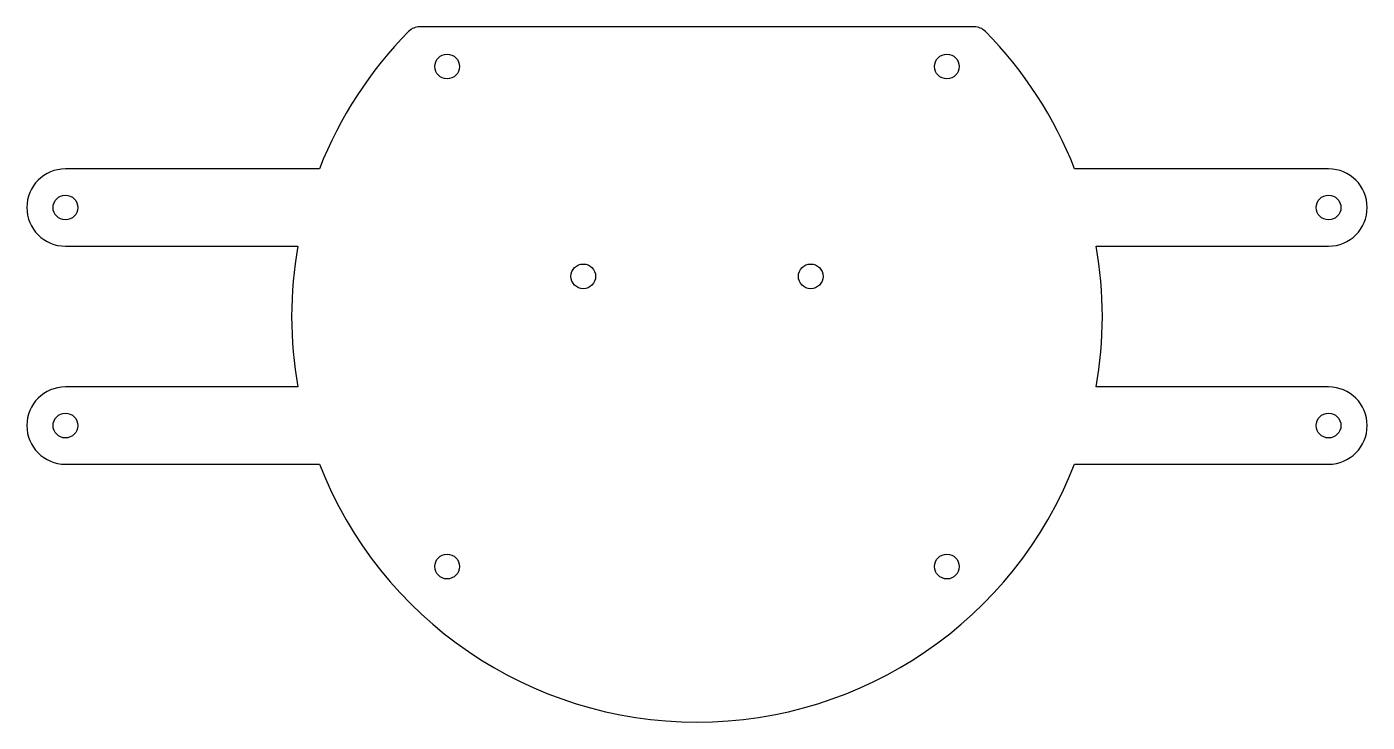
# Model space of a CAD drawing. Header units: millimetres. Extents: x -87 to 87, y -52 to 38.
import ezdxf

# ---------------------------------------------------------------- set-up
doc = ezdxf.new("R2010")
doc.units = ezdxf.units.MM
doc.layers.get('0').update_dxf_attribs({"linetype": 'CONTINUOUS'})

msp = doc.modelspace()

# ---------------------------------------------------------------- linework, layer by layer
msp.add_lwpolyline([(-35.92, 37.5, 0.200429), (-37.34, 36.91, 0.102083), (-48.9, 19.11), (-81.79, 19.11, 1), (-81.79, 9.11), (-51.7, 9.11, 0.087465), (-51.7, -9.11), (-81.79, -9.11, 1), (-81.79, -19.11), (-48.9, -19.11, 0.682782), (48.9, -19.11), (81.79, -19.11, 1), (81.79, -9.11), (51.7, -9.11, 0.087465), (51.7, 9.11), (81.79, 9.11, 1), (81.79, 19.11), (48.9, 19.11, 0.102083), (37.34, 36.91, 0.200429), (35.92, 37.5)], format="xyb", close=True)
for centre in [(-32.36, 32.36), (32.36, 32.36), (-81.79, 14.11), (81.79, 14.11), (-14.73, 5.2), (14.73, 5.2), (-81.79, -14.11), (81.79, -14.11), (-32.36, -32.36), (32.36, -32.36)]:
    msp.add_circle(centre, 1.6)

doc.saveas('drawing.dxf')
